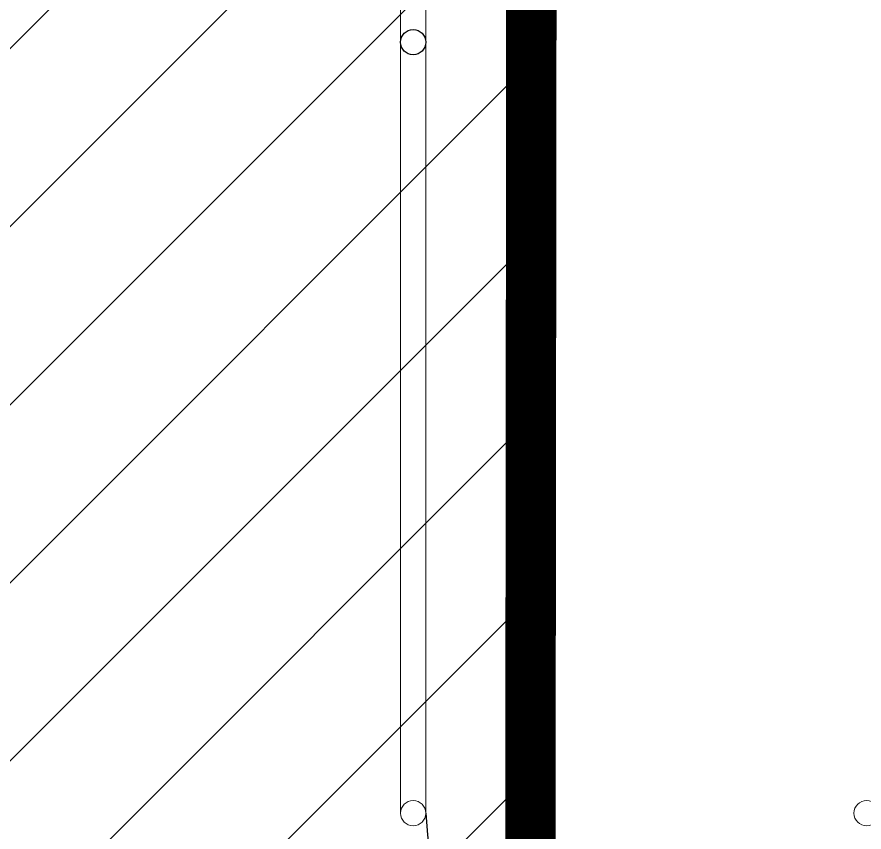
# Model space of a CAD drawing. Header units: inches. Extents: x 65856 to 131389, y 84027 to 134980.
# Drawn here: x 127475 to 129157, y 102468 to 104086 of the extents above; entities that cross this region are included whole.
import ezdxf

# ---------------------------------------------------------------- set-up
doc = ezdxf.new("R2010")
doc.units = ezdxf.units.IN
doc.header["$MEASUREMENT"] = 0
doc.linetypes.add('HIDDEN', pattern=[0.375, 0.25, -0.125])
for name, color, linetype in [('71-12459_XREF-T-BLK_A1$0$BORDER', 6, 'Continuous'), ('M-HVAC-EQPM-NEW', 5, 'Continuous'), ('M-X-BKGD', 8, 'Continuous')]:
    doc.layers.add(name, color=color, linetype=linetype)
doc.layers.add('DIM', color=251, linetype='Continuous', lineweight=0)

# ---------------------------------------------------------------- blocks, each defined once
blk = doc.blocks.new('123')
at = {"layer": 'DIM'}
for p, q in [((-774670.9, -1072876.2), (-776276.3, -1072876.2)), ((-774670.9, -1072876.2), (-776276.3, -1072876.2)), ((-774670.9, -1072926.2), (-776276.3, -1072926.2)), ((-774670.9, -1072926.2), (-776276.3, -1072926.2))]:
    blk.add_line(p, q, dxfattribs=at)
for centre in [(-776276.3, -1072901.2), (-776276.3, -1072901.2), (-774745.9, -1072901.2), (-774745.9, -1072901.2), (-776276.3, -1073801.2), (-776276.3, -1073801.2)]:
    blk.add_circle(centre, 25, dxfattribs=at)
at = {"layer": 'DIM', "linetype": 'Continuous', "lineweight": 0, "ltscale": 10}
blk.add_arc((-776230, -1073819.8), 894.8, 92.9673, 178.1871, dxfattribs=at)
blk.add_arc((-776230, -1073819.8), 894.8, 92.9673, 178.1871, dxfattribs=at)

msp = doc.modelspace()

# ---------------------------------------------------------------- hatches: boundary and pattern name
at = {"layer": 'M-HVAC-EQPM-NEW'}
h = msp.add_hatch(dxfattribs=at)
h.set_pattern_fill('ANSI31', color=8, scale=2000)
h.set_pattern_definition([(45, (-70994.24, -96907.33), (-176.7767, 176.7767), [])])
h.paths.add_polyline_path([(113332, 112105.4), (128502.5, 112216.3), (128502.5, 109594.2), (128492, 100218.8), (113321.5, 100107.9)])

# ---------------------------------------------------------------- linework, layer by layer
at = {"layer": '71-12459_XREF-T-BLK_A1$0$BORDER', "color": 1, "linetype": 'HIDDEN', "ltscale": 30, "const_width": 100, "flags": 128}
msp.add_lwpolyline([(113332, 112105.4), (128502.5, 112216.3), (128502.5, 109594.2), (128502.5, 109594.2), (128492, 100218.8), (113321.5, 100107.9)], close=True, dxfattribs=at)
at = {"layer": 'M-X-BKGD', "color": 8, "linetype": 'Continuous', "lineweight": 0, "ltscale": 10}
for p, q in [((128236.8, 104110.8), (128236.8, 102505.4)), ((128236.8, 104110.8), (128236.8, 102505.4)), ((128286.8, 104110.8), (128286.8, 102505.4)), ((128286.8, 104110.8), (128286.8, 102505.4))]:
    msp.add_line(p, q, dxfattribs=at)
at = {"layer": 'M-X-BKGD', "color": 8}
msp.add_circle((128261.8, 104035.8), 25, dxfattribs=at)
msp.add_circle((128261.8, 104035.8), 25, dxfattribs=at)
at = {"layer": 'M-X-BKGD', "color": 8, "linetype": 'Continuous', "lineweight": 0, "ltscale": 10}
for centre in [(128261.8, 102505.4), (128261.8, 102505.4), (129161.8, 102505.4), (129161.8, 102505.4)]:
    msp.add_circle(centre, 25, dxfattribs=at)
at = {"layer": 'M-X-BKGD', "color": 8}
msp.add_arc((129180.4, 102551.8), 894.8, 182.9673, 268.1871, dxfattribs=at)
msp.add_arc((129180.4, 102551.8), 894.8, 182.9673, 268.1871, dxfattribs=at)

# ---------------------------------------------------------------- block references
at = {"layer": 'M-X-BKGD', "rotation": 90}
msp.add_blockref('123', (-944639.4, 878781.7), dxfattribs=at)

doc.saveas('drawing.dxf')
